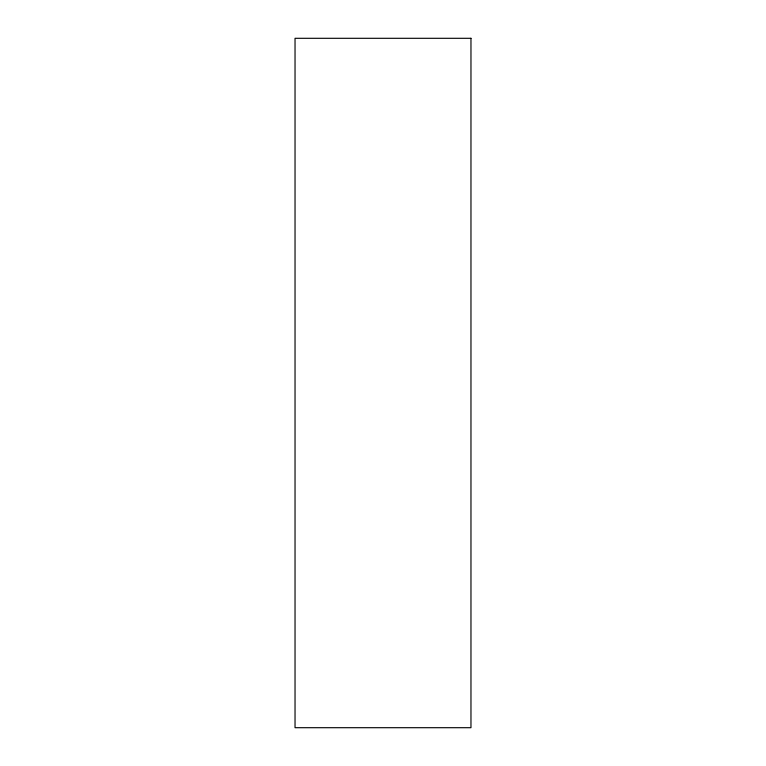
<?xml version="1.0" encoding="UTF-8"?>
<svg xmlns="http://www.w3.org/2000/svg" width="766" height="766" viewBox="0 0 766 766"><rect width="100%" height="100%" fill="white"/><g stroke="black" fill="none" stroke-linecap="round" stroke-linejoin="round"><path stroke-width="1.15" d="M470.966 38.3L295.034 38.3L295.034 727.7L470.966 727.7L470.966 38.3"/></g></svg>
